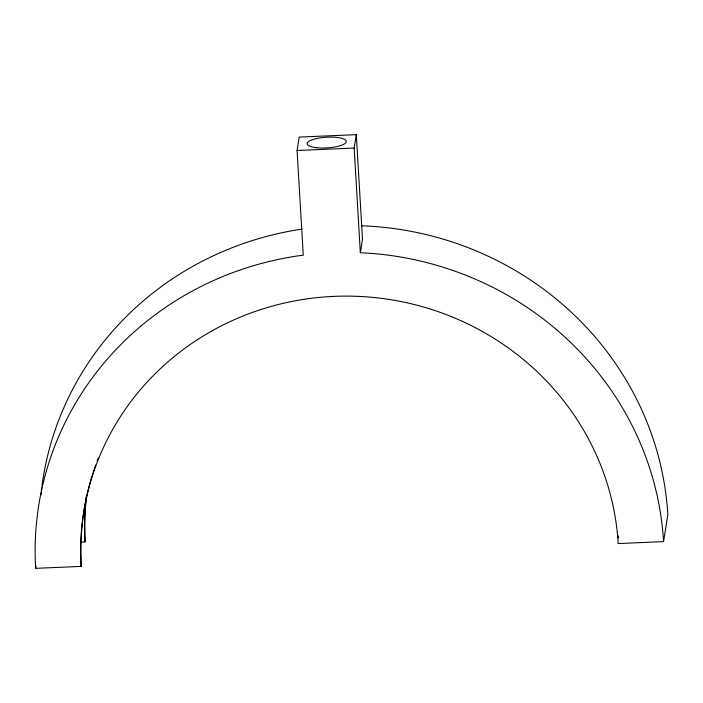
<?xml version="1.0" encoding="UTF-8"?>
<svg xmlns="http://www.w3.org/2000/svg" width="703" height="703" viewBox="0 0 703 703"><rect width="100%" height="100%" fill="white"/><g stroke="black" fill="none" stroke-linecap="round" stroke-linejoin="round"><path stroke-width="1.05" d="M92.901 473.181A269.284 258.59 9.1 0 0 81.117 558.621L81.065 566.407L35.625 568.34L36.002 565.977M80.652 542.154L84.975 541.969L85.037 534.183A269.284 258.59 9.1 0 1 86.513 496.318M35.625 568.34A314.777 302.281 9.1 0 1 299.012 255.725L303.265 255.198L297.079 150.495L299.223 137.085L356.307 134.66L362.493 239.371L360.349 252.772L364.646 252.931A314.777 302.281 9.1 0 1 663.553 541.618L667.85 514.816A314.777 302.281 9.1 0 0 361.263 225.777M360.349 252.772L354.163 148.061L356.307 134.66M297.079 150.495L354.163 148.061M663.553 541.618L618.122 543.551L617.796 538.138A269.284 258.59 9.1 0 0 334.312 296.367A269.284 258.59 9.1 0 0 80.74 560.994L81.065 566.407M618.174 535.774L618.306 537.936M84.975 541.969L84.659 536.556A269.284 258.59 9.1 0 1 86.522 495.457M93.235 472.152A269.284 258.59 9.1 0 1 95.705 464.973M97.207 460.904A269.284 258.59 9.1 0 1 98.385 457.873M40.879 495.132A314.777 302.281 9.1 0 1 41.099 493.031M41.336 490.931A314.777 302.281 9.1 0 1 41.714 487.794M41.987 485.703A314.777 302.281 9.1 0 1 302.22 229.081M316.174 147.665A19.605 5.352 -3.4 0 0 346.245 141.742A19.605 5.352 -3.4 0 0 317.668 138.315A19.605 5.352 -3.4 0 0 316.174 147.665"/></g></svg>
